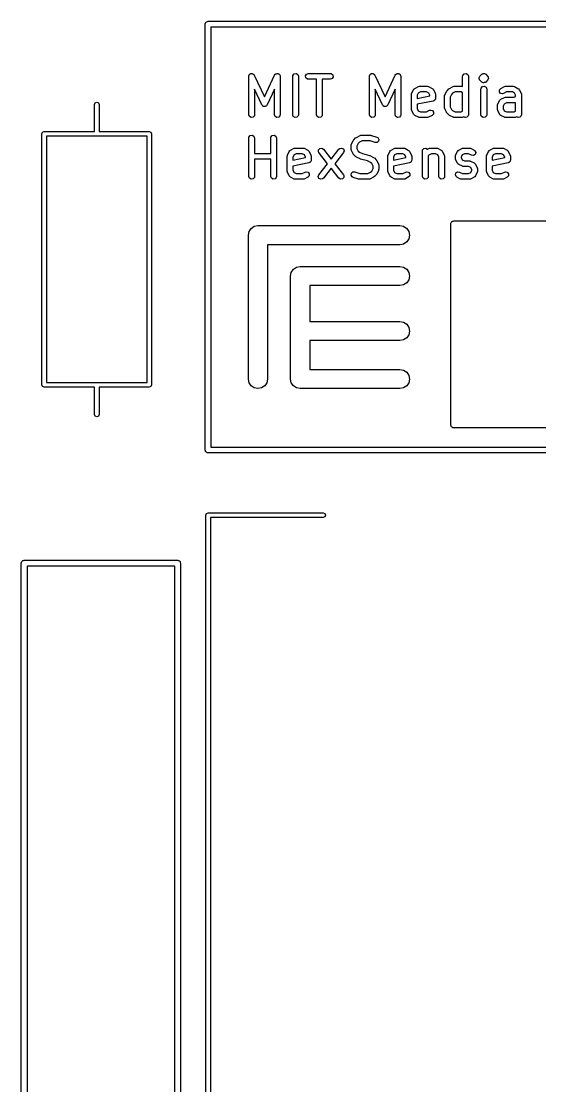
# Model space of a CAD drawing. Extents: x 170.4 to 198.3, y -128.1 to -72.6.
# Drawn here: x 170.35 to 183.86, y -100.39 to -72.64 of the extents above; entities that cross this region are included whole.
import ezdxf

# ---------------------------------------------------------------- set-up
doc = ezdxf.new("R2010")
doc.units = 0
doc.layers.add('BLACK', color=7, linetype='CONTINUOUS')

msp = doc.modelspace()

# ---------------------------------------------------------------- linework, layer by layer
at = {"layer": 'BLACK', "linetype": 'CONTINUOUS'}
for p, q in [((175.148, -72.7021), (175.15, -72.6924)), ((175.15, -72.6924), (175.162, -72.6774)), ((175.162, -72.6774), (175.172, -72.6606)), ((175.172, -72.6606), (175.178, -72.6583)), ((175.178, -72.6583), (175.183, -72.6531)), ((175.183, -72.6531), (175.202, -72.6497)), ((175.202, -72.6497), (175.22, -72.643)), ((175.22, -72.643), (198.22, -72.643)), ((175.145, -72.718), (175.147, -72.7083)), ((175.145, -83.818), (175.145, -72.718)), ((175.146, -72.705), (175.148, -72.7021)), ((175.147, -72.7083), (175.146, -72.705)), ((175.295, -72.793), (175.295, -83.743)), ((198.145, -72.793), (175.295, -72.793)), ((176.282, -74.0778), (176.286, -74.0522)), ((176.282, -75.0778), (176.282, -74.0778)), ((176.286, -74.0522), (176.293, -74.0445)), ((176.293, -74.0445), (176.295, -74.0348)), ((176.295, -74.0348), (176.309, -74.0254)), ((176.309, -74.0254), (176.319, -74.0129)), ((176.319, -74.0129), (176.329, -74.0111)), ((176.329, -74.0111), (176.337, -74.0054)), ((176.337, -74.0054), (176.354, -74.0068)), ((176.354, -74.0068), (176.37, -74.004)), ((176.37, -74.004), (176.378, -74.009)), ((176.378, -74.009), (176.388, -74.0099)), ((176.388, -74.0099), (176.4, -74.0214)), ((176.4, -74.0214), (176.414, -74.0296)), ((176.414, -74.0296), (176.418, -74.039)), ((176.418, -74.039), (176.425, -74.0461)), ((176.425, -74.0461), (176.69, -74.6148)), ((176.69, -74.6148), (176.955, -74.0461)), ((176.955, -74.0461), (176.97, -74.0248)), ((176.97, -74.0248), (176.98, -74.0206)), ((176.98, -74.0206), (176.986, -74.0129)), ((176.986, -74.0129), (177.002, -74.01)), ((177.002, -74.01), (177.017, -74.0031)), ((177.017, -74.0031), (177.027, -74.0057)), ((177.027, -74.0057), (177.036, -74.004)), ((177.036, -74.004), (177.051, -74.0122)), ((177.051, -74.0122), (177.066, -74.0164)), ((177.066, -74.0164), (177.072, -74.0246)), ((177.072, -74.0246), (177.081, -74.0296)), ((177.081, -74.0296), (177.087, -74.045)), ((177.087, -74.045), (177.096, -74.0585)), ((177.096, -74.0585), (177.095, -74.0684)), ((177.095, -74.0684), (177.098, -74.0778)), ((177.098, -74.0778), (177.098, -75.0778)), ((177.425, -74.0778), (177.429, -74.0522)), ((177.425, -75.0778), (177.425, -74.0778)), ((177.429, -74.0522), (177.462, -74.0129)), ((177.462, -74.0129), (177.513, -74.004)), ((177.513, -74.004), (177.557, -74.0296)), ((177.557, -74.0296), (177.575, -74.0778)), ((177.575, -74.0778), (177.575, -75.0778)), ((177.759, -74.0648), (177.785, -74.0204)), ((177.768, -74.1153), (177.759, -74.0648)), ((177.785, -74.0204), (177.833, -74.0028)), ((177.833, -74.0028), (178.404, -74.0028)), ((178.404, -74.0028), (178.43, -74.0074)), ((178.43, -74.0074), (178.469, -74.0403)), ((178.469, -74.0403), (178.478, -74.0909)), ((179.425, -74.0778), (179.429, -74.0522)), ((179.425, -75.0778), (179.425, -74.0778)), ((179.429, -74.0522), (179.436, -74.0445)), ((179.436, -74.0445), (179.438, -74.0348)), ((179.438, -74.0348), (179.452, -74.0254)), ((179.452, -74.0254), (179.462, -74.0129)), ((179.462, -74.0129), (179.472, -74.0111)), ((179.472, -74.0111), (179.48, -74.0054)), ((179.48, -74.0054), (179.497, -74.0068)), ((179.497, -74.0068), (179.513, -74.004)), ((179.513, -74.004), (179.521, -74.009)), ((179.521, -74.009), (179.531, -74.0099)), ((179.531, -74.0099), (179.543, -74.0214)), ((179.543, -74.0214), (179.557, -74.0296)), ((179.557, -74.0296), (179.561, -74.039)), ((179.561, -74.039), (179.568, -74.0461)), ((179.568, -74.0461), (179.833, -74.6148)), ((179.833, -74.6148), (180.098, -74.0461)), ((180.098, -74.0461), (180.113, -74.0248)), ((180.113, -74.0248), (180.122, -74.0206)), ((180.122, -74.0206), (180.129, -74.0129)), ((180.129, -74.0129), (180.145, -74.01)), ((180.145, -74.01), (180.16, -74.0031)), ((180.16, -74.0031), (180.169, -74.0057)), ((180.169, -74.0057), (180.179, -74.004)), ((180.179, -74.004), (180.194, -74.0122)), ((180.194, -74.0122), (180.209, -74.0164)), ((180.209, -74.0164), (180.215, -74.0246)), ((180.215, -74.0246), (180.224, -74.0296)), ((180.224, -74.0296), (180.229, -74.045)), ((180.229, -74.045), (180.239, -74.0585)), ((180.239, -74.0585), (180.238, -74.0684)), ((180.238, -74.0684), (180.241, -74.0778)), ((180.241, -74.0778), (180.241, -75.0778)), ((181.853, -74.0778), (181.858, -74.0522)), ((181.853, -74.3397), (181.853, -74.0778)), ((181.858, -74.0522), (181.891, -74.0129)), ((181.891, -74.0129), (181.941, -74.004)), ((181.941, -74.004), (181.986, -74.0296)), ((181.986, -74.0296), (182.003, -74.0778)), ((182.003, -74.0778), (182.003, -75.0778)), ((182.296, -74.0901), (182.304, -74.0724)), ((182.304, -74.0724), (182.351, -74.0248)), ((182.351, -74.0248), (182.359, -74.0191)), ((182.359, -74.0191), (182.361, -74.0164)), ((182.361, -74.0164), (182.365, -74.0155)), ((182.365, -74.0154), (182.367, -74.0129)), ((182.365, -74.0155), (182.365, -74.0154)), ((182.367, -74.0129), (182.369, -74.0125)), ((182.369, -74.0125), (182.373, -74.0099)), ((182.373, -74.0099), (182.392, -74.0082)), ((182.392, -74.0082), (182.411, -74.0031)), ((182.411, -74.0031), (182.414, -74.0046)), ((182.414, -74.0046), (182.417, -74.004)), ((182.417, -74.004), (182.42, -74.0057)), ((182.42, -74.0057), (182.424, -74.0054)), ((182.424, -74.0054), (182.44, -74.0166)), ((182.44, -74.0166), (182.457, -74.0248)), ((182.457, -74.0248), (182.505, -74.0724)), ((182.505, -74.0724), (182.511, -74.0805)), ((182.511, -74.0805), (182.513, -74.0824)), ((182.513, -74.0824), (182.514, -74.0857)), ((177.807, -74.1483), (177.768, -74.1153)), ((177.833, -74.1528), (177.807, -74.1483)), ((178.044, -74.1528), (177.833, -74.1528)), ((178.044, -75.0778), (178.044, -74.1528)), ((178.404, -74.1528), (178.194, -74.1528)), ((178.194, -74.1528), (178.194, -75.0778)), ((178.453, -74.1353), (178.404, -74.1528)), ((178.478, -74.0909), (178.453, -74.1353)), ((180.609, -74.3917), (180.704, -74.3441)), ((180.704, -74.3441), (180.729, -74.3367)), ((180.729, -74.3367), (180.734, -74.3377)), ((180.734, -74.3377), (180.738, -74.3362)), ((180.738, -74.3362), (180.928, -74.3362)), ((180.928, -74.3362), (180.954, -74.3407)), ((180.954, -74.3407), (180.957, -74.3436)), ((180.957, -74.3436), (180.962, -74.3441)), ((180.962, -74.3441), (181.057, -74.3917)), ((181.514, -74.3917), (181.609, -74.3441)), ((181.609, -74.3441), (181.634, -74.3367)), ((181.634, -74.3367), (181.638, -74.3377)), ((181.638, -74.3377), (181.642, -74.3362)), ((181.642, -74.3362), (181.833, -74.3362)), ((181.833, -74.3362), (181.853, -74.3397)), ((182.282, -74.1189), (182.285, -74.1128)), ((182.287, -74.1377), (182.282, -74.1189)), ((182.284, -74.106), (182.296, -74.0901)), ((182.285, -74.1128), (182.284, -74.106)), ((182.289, -74.1572), (182.287, -74.1377)), ((182.294, -74.1653), (182.289, -74.1572)), ((182.295, -74.1685), (182.294, -74.1653)), ((182.298, -74.1704), (182.295, -74.1685)), ((182.304, -74.1785), (182.298, -74.1704)), ((182.351, -74.2261), (182.304, -74.1785)), ((182.334, -74.3855), (182.367, -74.3462)), ((182.369, -74.2343), (182.351, -74.2261)), ((182.367, -74.3462), (182.417, -74.3373)), ((182.385, -74.2455), (182.369, -74.2343)), ((182.388, -74.2452), (182.385, -74.2455)), ((182.391, -74.2469), (182.388, -74.2452)), ((182.395, -74.2463), (182.391, -74.2469)), ((182.398, -74.2478), (182.395, -74.2463)), ((182.417, -74.2428), (182.398, -74.2478)), ((182.436, -74.2411), (182.417, -74.2428)), ((182.417, -74.3373), (182.462, -74.363)), ((182.44, -74.2384), (182.436, -74.2411)), ((182.442, -74.238), (182.44, -74.2384)), ((182.444, -74.2355), (182.442, -74.238)), ((182.447, -74.2345), (182.444, -74.2354)), ((182.444, -74.2354), (182.444, -74.2355)), ((182.449, -74.2318), (182.447, -74.2345)), ((182.457, -74.2261), (182.449, -74.2318)), ((182.505, -74.1785), (182.457, -74.2261)), ((182.513, -74.1608), (182.505, -74.1785)), ((182.524, -74.1449), (182.513, -74.1608)), ((182.514, -74.0857), (182.52, -74.0938)), ((182.52, -74.0938), (182.522, -74.1132)), ((182.522, -74.1132), (182.527, -74.132)), ((182.527, -74.132), (182.524, -74.1381)), ((182.524, -74.1381), (182.524, -74.1449)), ((182.847, -74.3917), (182.942, -74.3441)), ((182.942, -74.3441), (182.967, -74.3367)), ((182.967, -74.3367), (182.972, -74.3377)), ((182.972, -74.3377), (182.976, -74.3362)), ((182.976, -74.3362), (183.166, -74.3362)), ((183.166, -74.3362), (183.192, -74.3407)), ((183.192, -74.3407), (183.195, -74.3436)), ((183.195, -74.3436), (183.2, -74.3441)), ((183.2, -74.3441), (183.295, -74.3917)), ((176.622, -74.8238), (176.432, -74.4159)), ((176.432, -74.4159), (176.432, -75.0778)), ((176.948, -74.4159), (176.758, -74.8238)), ((176.948, -75.0778), (176.948, -74.4159)), ((179.765, -74.8238), (179.575, -74.4159)), ((179.575, -74.4159), (179.575, -75.0778)), ((180.091, -74.4159), (179.901, -74.8238)), ((180.091, -75.0778), (180.091, -74.4159)), ((180.52, -74.554), (180.524, -74.5284)), ((180.52, -74.935), (180.52, -74.554)), ((180.524, -74.5284), (180.527, -74.5249)), ((180.527, -74.5249), (180.528, -74.5205)), ((180.528, -74.5205), (180.575, -74.4253)), ((180.575, -74.4253), (180.591, -74.4043)), ((180.591, -74.4043), (180.601, -74.3999)), ((180.601, -74.3999), (180.609, -74.3917)), ((180.698, -74.5147), (180.67, -74.5717)), ((180.67, -74.5717), (180.67, -74.653)), ((180.67, -74.653), (180.996, -74.5878)), ((180.755, -74.4862), (180.698, -74.5147)), ((180.911, -74.4862), (180.755, -74.4862)), ((180.968, -74.5147), (180.911, -74.4862)), ((180.996, -74.5717), (180.968, -74.5147)), ((180.996, -74.5878), (180.996, -74.5717)), ((181.057, -74.3917), (181.078, -74.4072)), ((181.078, -74.4072), (181.082, -74.4175)), ((181.082, -74.4175), (181.091, -74.4253)), ((181.091, -74.4253), (181.138, -74.5205)), ((181.138, -74.5205), (181.146, -74.5455)), ((181.146, -74.5455), (181.145, -74.5498)), ((181.145, -74.5498), (181.146, -74.554)), ((181.146, -74.554), (181.146, -74.6493)), ((181.377, -74.6016), (181.382, -74.576)), ((181.377, -74.8874), (181.377, -74.6016)), ((181.382, -74.576), (181.384, -74.5726)), ((181.384, -74.5726), (181.385, -74.5681)), ((181.385, -74.5681), (181.433, -74.4729)), ((181.433, -74.4729), (181.446, -74.4549)), ((181.446, -74.4549), (181.447, -74.4534)), ((181.447, -74.4534), (181.494, -74.4058)), ((181.494, -74.4058), (181.513, -74.3929)), ((181.513, -74.3929), (181.514, -74.3917)), ((181.561, -74.5508), (181.527, -74.6194)), ((181.527, -74.6194), (181.527, -74.8697)), ((181.592, -74.5204), (181.561, -74.5508)), ((181.66, -74.4862), (181.592, -74.5204)), ((181.815, -74.4862), (181.66, -74.4862)), ((181.853, -74.5051), (181.815, -74.4862)), ((181.853, -74.9839), (181.853, -74.5051)), ((182.329, -74.4112), (182.334, -74.3855)), ((182.329, -75.0778), (182.329, -74.4112)), ((182.462, -74.363), (182.479, -74.4112)), ((182.479, -74.4112), (182.479, -75.0778)), ((182.809, -74.4802), (182.812, -74.429)), ((182.839, -74.5214), (182.809, -74.4802)), ((182.812, -74.429), (182.847, -74.3917)), ((182.889, -74.5333), (182.839, -74.5214)), ((182.847, -74.6774), (182.942, -74.6298)), ((182.914, -74.5259), (182.889, -74.5333)), ((182.994, -74.4862), (182.914, -74.5259)), ((182.942, -74.6298), (182.967, -74.6224)), ((182.967, -74.6224), (182.972, -74.6234)), ((182.972, -74.6234), (182.976, -74.6219)), ((182.976, -74.6219), (183.196, -74.6219)), ((183.149, -74.4862), (182.994, -74.4862)), ((183.206, -74.5147), (183.149, -74.4862)), ((183.196, -74.6219), (183.234, -74.6029)), ((183.234, -74.5717), (183.206, -74.5147)), ((183.234, -74.6029), (183.234, -74.5717)), ((183.295, -74.3917), (183.316, -74.4072)), ((183.316, -74.4072), (183.32, -74.4175)), ((183.32, -74.4175), (183.329, -74.4253)), ((183.329, -74.4253), (183.376, -74.5205)), ((183.376, -74.5205), (183.384, -74.5455)), ((183.384, -74.5455), (183.383, -74.5498)), ((183.383, -74.5498), (183.384, -74.554)), ((183.384, -74.554), (183.384, -75.0778)), ((172.26, -74.81), (172.278, -74.7676)), ((172.26, -75.52), (172.26, -74.81)), ((172.278, -74.7676), (172.32, -74.75)), ((172.32, -74.75), (172.362, -74.7676)), ((172.362, -74.7676), (172.38, -74.81)), ((172.38, -74.81), (172.38, -75.52)), ((176.636, -74.8376), (176.622, -74.8238)), ((176.647, -74.8535), (176.636, -74.8376)), ((176.654, -74.8553), (176.647, -74.8535)), ((176.658, -74.8601), (176.654, -74.8553)), ((176.678, -74.8618), (176.658, -74.8601)), ((176.697, -74.8668), (176.678, -74.8618)), ((176.703, -74.864), (176.697, -74.8668)), ((176.71, -74.8646), (176.703, -74.864)), ((176.725, -74.8534), (176.71, -74.8646)), ((176.743, -74.8452), (176.725, -74.8534)), ((176.749, -74.837), (176.743, -74.8452)), ((176.752, -74.8351), (176.749, -74.837)), ((176.758, -74.8238), (176.752, -74.8319)), ((176.752, -74.8319), (176.752, -74.8351)), ((179.779, -74.8376), (179.765, -74.8238)), ((179.79, -74.8535), (179.779, -74.8376)), ((179.796, -74.8553), (179.79, -74.8535)), ((179.801, -74.8601), (179.796, -74.8553)), ((179.821, -74.8618), (179.801, -74.8601)), ((179.839, -74.8668), (179.821, -74.8618)), ((179.846, -74.864), (179.839, -74.8668)), ((179.852, -74.8646), (179.846, -74.864)), ((179.868, -74.8534), (179.852, -74.8646)), ((179.886, -74.8452), (179.868, -74.8534)), ((179.892, -74.837), (179.886, -74.8452)), ((179.894, -74.8351), (179.892, -74.837)), ((179.895, -74.8319), (179.894, -74.8351)), ((179.901, -74.8238), (179.895, -74.8319)), ((181.086, -74.7228), (180.67, -74.806)), ((180.67, -74.806), (180.67, -74.9173)), ((181.096, -74.7164), (181.086, -74.7228)), ((181.109, -74.7142), (181.096, -74.7164)), ((181.118, -74.7035), (181.109, -74.7142)), ((181.13, -74.6962), (181.118, -74.7035)), ((181.134, -74.6844), (181.13, -74.6962)), ((181.142, -74.6749), (181.134, -74.6844)), ((181.146, -74.6493), (181.142, -74.6749)), ((181.379, -74.8916), (181.377, -74.8874)), ((181.378, -74.8959), (181.379, -74.8916)), ((181.385, -74.9209), (181.378, -74.8959)), ((181.527, -74.8697), (181.561, -74.9382)), ((182.758, -74.8397), (182.762, -74.8141)), ((182.758, -74.935), (182.758, -74.8397)), ((182.762, -74.8141), (182.765, -74.8107)), ((182.765, -74.8107), (182.766, -74.8062)), ((182.766, -74.8062), (182.814, -74.711)), ((182.814, -74.711), (182.829, -74.69)), ((182.829, -74.69), (182.839, -74.6856)), ((182.839, -74.6856), (182.847, -74.6774)), ((182.936, -74.8004), (182.908, -74.8575)), ((182.908, -74.8575), (182.908, -74.9173)), ((182.994, -74.7719), (182.936, -74.8004)), ((183.214, -74.7719), (182.994, -74.7719)), ((183.218, -74.7704), (183.214, -74.7719)), ((183.222, -74.7714), (183.218, -74.7704)), ((183.234, -74.7679), (183.222, -74.7714)), ((183.234, -74.9839), (183.234, -74.7679)), ((176.299, -75.126), (176.282, -75.0778)), ((176.344, -75.1517), (176.299, -75.126)), ((176.394, -75.1428), (176.344, -75.1517)), ((176.427, -75.1035), (176.394, -75.1428)), ((176.432, -75.0778), (176.427, -75.1035)), ((176.966, -75.126), (176.948, -75.0778)), ((177.01, -75.1517), (176.966, -75.126)), ((177.061, -75.1428), (177.01, -75.1517)), ((177.094, -75.1035), (177.061, -75.1428)), ((177.098, -75.0778), (177.094, -75.1035)), ((177.442, -75.126), (177.425, -75.0778)), ((177.487, -75.1517), (177.442, -75.126)), ((177.537, -75.1428), (177.487, -75.1517)), ((177.57, -75.1035), (177.537, -75.1428)), ((177.575, -75.0778), (177.57, -75.1035)), ((178.061, -75.126), (178.044, -75.0778)), ((178.106, -75.1517), (178.061, -75.126)), ((178.156, -75.1428), (178.106, -75.1517)), ((178.189, -75.1035), (178.156, -75.1428)), ((178.194, -75.0778), (178.189, -75.1035)), ((179.442, -75.126), (179.425, -75.0778)), ((179.487, -75.1517), (179.442, -75.126)), ((179.537, -75.1428), (179.487, -75.1517)), ((179.57, -75.1035), (179.537, -75.1428)), ((179.575, -75.0778), (179.57, -75.1035)), ((180.109, -75.126), (180.091, -75.0778)), ((180.153, -75.1517), (180.109, -75.126)), ((180.204, -75.1428), (180.153, -75.1517)), ((180.237, -75.1035), (180.204, -75.1428)), ((180.241, -75.0778), (180.237, -75.1035)), ((180.521, -74.9392), (180.52, -74.935)), ((180.52, -74.9436), (180.521, -74.9392)), ((180.528, -74.9685), (180.52, -74.9436)), ((180.575, -75.0638), (180.528, -74.9685)), ((180.584, -75.0715), (180.575, -75.0638)), ((180.588, -75.0818), (180.584, -75.0715)), ((180.609, -75.0973), (180.588, -75.0818)), ((180.704, -75.1449), (180.609, -75.0973)), ((180.67, -74.9173), (180.698, -74.9743)), ((180.698, -74.9743), (180.755, -75.0028)), ((180.709, -75.1454), (180.704, -75.1449)), ((180.712, -75.1483), (180.709, -75.1454)), ((180.738, -75.1528), (180.712, -75.1483)), ((180.928, -75.1528), (180.738, -75.1528)), ((180.755, -75.0028), (180.911, -75.0028)), ((180.911, -75.0028), (180.99, -74.9631)), ((180.932, -75.1513), (180.928, -75.1528)), ((180.937, -75.1523), (180.932, -75.1513)), ((180.962, -75.1449), (180.937, -75.1523)), ((181.057, -75.0973), (180.962, -75.1449)), ((180.99, -74.9631), (181.015, -74.9557)), ((181.015, -74.9557), (181.065, -74.9676)), ((181.092, -75.06), (181.057, -75.0973)), ((181.065, -74.9676), (181.095, -75.0088)), ((181.095, -75.0088), (181.092, -75.06)), ((181.433, -75.0161), (181.385, -74.9209)), ((181.434, -75.0173), (181.433, -75.0161)), ((181.447, -75.0356), (181.434, -75.0173)), ((181.494, -75.0833), (181.447, -75.0356)), ((181.496, -75.0839), (181.494, -75.0833)), ((181.514, -75.0973), (181.496, -75.0839)), ((181.609, -75.1449), (181.514, -75.0973)), ((181.561, -74.9382), (181.592, -74.9686)), ((181.592, -74.9686), (181.66, -75.0028)), ((181.613, -75.1454), (181.609, -75.1449)), ((181.617, -75.1483), (181.613, -75.1454)), ((181.642, -75.1528), (181.617, -75.1483)), ((181.833, -75.1528), (181.642, -75.1528)), ((181.66, -75.0028), (181.815, -75.0028)), ((181.815, -75.0028), (181.853, -74.9839)), ((181.837, -75.1513), (181.833, -75.1528)), ((181.842, -75.1523), (181.837, -75.1513)), ((181.867, -75.1449), (181.842, -75.1523)), ((181.886, -75.135), (181.867, -75.1449)), ((181.915, -75.1517), (181.886, -75.135)), ((181.966, -75.1428), (181.915, -75.1517)), ((181.999, -75.1035), (181.966, -75.1428)), ((182.003, -75.0778), (181.999, -75.1035)), ((182.347, -75.126), (182.329, -75.0778)), ((182.391, -75.1517), (182.347, -75.126)), ((182.442, -75.1428), (182.391, -75.1517)), ((182.475, -75.1035), (182.442, -75.1428)), ((182.479, -75.0778), (182.475, -75.1035)), ((182.76, -74.9392), (182.758, -74.935)), ((182.758, -74.9436), (182.76, -74.9392)), ((182.766, -74.9685), (182.758, -74.9436)), ((182.814, -75.0638), (182.766, -74.9685)), ((182.822, -75.0715), (182.814, -75.0638)), ((182.826, -75.0818), (182.822, -75.0715)), ((182.847, -75.0973), (182.826, -75.0818)), ((182.942, -75.1449), (182.847, -75.0973)), ((182.908, -74.9173), (182.936, -74.9743)), ((182.936, -74.9743), (182.994, -75.0028)), ((182.947, -75.1454), (182.942, -75.1449)), ((182.95, -75.1483), (182.947, -75.1454)), ((182.976, -75.1528), (182.95, -75.1483)), ((183.214, -75.1528), (182.976, -75.1528)), ((182.994, -75.0028), (183.196, -75.0028)), ((183.196, -75.0028), (183.234, -74.9839)), ((183.218, -75.1513), (183.214, -75.1528)), ((183.222, -75.1523), (183.218, -75.1513)), ((183.247, -75.1449), (183.222, -75.1523)), ((183.267, -75.135), (183.247, -75.1449)), ((183.296, -75.1517), (183.267, -75.135)), ((183.347, -75.1428), (183.296, -75.1517)), ((183.38, -75.1035), (183.347, -75.1428)), ((183.384, -75.0778), (183.38, -75.1035)), ((170.89, -75.58), (170.908, -75.5376)), ((170.89, -82.12), (170.89, -75.58)), ((170.908, -75.5376), (170.95, -75.52)), ((170.95, -75.52), (172.26, -75.52)), ((172.32, -75.64), (171.01, -75.64)), ((171.01, -75.64), (171.01, -82.06)), ((173.63, -75.64), (172.32, -75.64)), ((172.38, -75.52), (173.69, -75.52)), ((173.63, -82.06), (173.63, -75.64)), ((173.69, -75.52), (173.732, -75.5376)), ((173.732, -75.5376), (173.75, -75.58)), ((173.75, -75.58), (173.75, -82.12)), ((176.282, -75.6878), (176.286, -75.6622)), ((176.282, -76.6878), (176.282, -75.6878)), ((176.286, -75.6622), (176.319, -75.6229)), ((176.319, -75.6229), (176.37, -75.614)), ((176.37, -75.614), (176.414, -75.6396)), ((176.414, -75.6396), (176.432, -75.6878)), ((176.432, -75.6878), (176.432, -76.089)), ((176.853, -75.6878), (176.858, -75.6622)), ((176.853, -76.089), (176.853, -75.6878)), ((176.858, -75.6622), (176.891, -75.6229)), ((176.891, -75.6229), (176.941, -75.614)), ((176.941, -75.614), (176.986, -75.6396)), ((176.986, -75.6396), (177.003, -75.6878)), ((177.003, -75.6878), (177.003, -76.6878)), ((179.004, -75.7495), (179.017, -75.7315)), ((179.017, -75.7315), (179.018, -75.73)), ((179.018, -75.73), (179.066, -75.6824)), ((179.066, -75.6824), (179.084, -75.6696)), ((179.084, -75.6696), (179.085, -75.6684)), ((179.085, -75.6684), (179.18, -75.6208)), ((179.18, -75.6208), (179.205, -75.6133)), ((179.205, -75.6133), (179.21, -75.6144)), ((179.21, -75.6144), (179.214, -75.6128)), ((179.214, -75.6128), (179.452, -75.6128)), ((179.452, -75.6128), (179.474, -75.6167)), ((179.474, -75.6167), (179.476, -75.6167)), ((179.476, -75.6167), (179.619, -75.6643)), ((179.619, -75.6643), (179.641, -75.6767)), ((179.641, -75.6767), (179.668, -75.7204)), ((179.668, -75.7204), (179.661, -75.7712)), ((177.337, -76.0353), (177.353, -76.0143)), ((177.353, -76.0143), (177.363, -76.0099)), ((177.363, -76.0099), (177.371, -76.0017)), ((177.371, -76.0017), (177.466, -75.9541)), ((177.466, -75.9541), (177.491, -75.9467)), ((177.491, -75.9467), (177.495, -75.9477)), ((177.495, -75.9477), (177.5, -75.9462)), ((177.5, -75.9462), (177.69, -75.9462)), ((177.69, -75.9462), (177.716, -75.9507)), ((177.716, -75.9507), (177.719, -75.9536)), ((177.719, -75.9536), (177.724, -75.9541)), ((177.724, -75.9541), (177.819, -76.0017)), ((177.819, -76.0017), (177.84, -76.0172)), ((177.84, -76.0172), (177.844, -76.0275)), ((178.095, -76.0445), (178.097, -75.9933)), ((178.097, -75.9933), (178.131, -75.955)), ((178.131, -75.955), (178.182, -75.9478)), ((178.182, -75.9478), (178.225, -75.9748)), ((178.225, -75.9748), (178.428, -76.2331)), ((178.428, -76.2331), (178.631, -75.9748)), ((178.631, -75.9748), (178.651, -75.9575)), ((178.651, -75.9575), (178.701, -75.9469)), ((178.701, -75.9469), (178.746, -75.9711)), ((178.746, -75.9711), (178.765, -76.0188)), ((178.765, -76.0188), (178.749, -76.0675)), ((178.948, -75.8783), (178.953, -75.8527)), ((178.948, -75.9736), (178.948, -75.8783)), ((178.95, -75.9778), (178.948, -75.9736)), ((178.949, -75.9821), (178.95, -75.9778)), ((178.956, -76.0071), (178.949, -75.9821)), ((178.953, -75.8527), (178.956, -75.8492)), ((178.956, -75.8448), (179.004, -75.7495)), ((178.956, -75.8492), (178.956, -75.8448)), ((179.004, -76.1023), (178.956, -76.0071)), ((179.133, -75.8275), (179.098, -75.896)), ((179.098, -75.896), (179.098, -75.9558)), ((179.098, -75.9558), (179.133, -76.0244)), ((179.163, -75.7971), (179.133, -75.8275)), ((179.133, -76.0244), (179.163, -76.0548)), ((179.232, -75.7628), (179.163, -75.7971)), ((179.44, -75.7628), (179.232, -75.7628)), ((179.571, -75.8066), (179.44, -75.7628)), ((179.622, -75.8052), (179.571, -75.8066)), ((179.661, -75.7712), (179.622, -75.8052)), ((179.956, -76.0353), (179.972, -76.0143)), ((179.972, -76.0143), (179.982, -76.0099)), ((179.982, -76.0099), (179.99, -76.0017)), ((179.99, -76.0017), (180.085, -75.9541)), ((180.085, -75.9541), (180.11, -75.9467)), ((180.11, -75.9467), (180.114, -75.9477)), ((180.114, -75.9477), (180.119, -75.9462)), ((180.119, -75.9462), (180.309, -75.9462)), ((180.309, -75.9462), (180.335, -75.9507)), ((180.335, -75.9507), (180.338, -75.9536)), ((180.338, -75.9536), (180.343, -75.9541)), ((180.343, -75.9541), (180.438, -76.0017)), ((180.438, -76.0017), (180.459, -76.0172)), ((180.459, -76.0172), (180.463, -76.0275)), ((180.806, -76.0212), (180.81, -75.9955)), ((180.806, -76.6878), (180.806, -76.0212)), ((180.81, -75.9955), (180.843, -75.9562)), ((180.843, -75.9562), (180.894, -75.9473)), ((180.894, -75.9473), (180.938, -75.973)), ((180.938, -75.973), (180.94, -75.9789)), ((180.94, -75.9789), (180.99, -75.9541)), ((180.99, -75.9541), (181.015, -75.9467)), ((181.015, -75.9467), (181.019, -75.9477)), ((181.019, -75.9477), (181.023, -75.9462)), ((181.023, -75.9462), (181.166, -75.9462)), ((181.166, -75.9462), (181.192, -75.9507)), ((181.192, -75.9507), (181.195, -75.9536)), ((181.195, -75.9536), (181.2, -75.9541)), ((181.2, -75.9541), (181.295, -76.0017)), ((181.295, -76.0017), (181.316, -76.0172)), ((181.316, -76.0172), (181.32, -76.0275)), ((181.718, -76.0353), (181.734, -76.0143)), ((181.734, -76.0143), (181.744, -76.0099)), ((181.744, -76.0099), (181.752, -76.0017)), ((181.752, -76.0017), (181.847, -75.9541)), ((181.847, -75.9541), (181.872, -75.9467)), ((181.872, -75.9467), (181.876, -75.9477)), ((181.876, -75.9477), (181.881, -75.9462)), ((181.881, -75.9462), (182.023, -75.9462)), ((182.023, -75.9462), (182.049, -75.9507)), ((182.049, -75.9507), (182.053, -75.9536)), ((182.053, -75.9536), (182.057, -75.9541)), ((182.057, -75.9541), (182.152, -76.0017)), ((182.152, -76.0017), (182.173, -76.0172)), ((182.173, -76.0172), (182.194, -76.0643)), ((182.528, -76.0353), (182.543, -76.0143)), ((182.543, -76.0143), (182.554, -76.0099)), ((182.554, -76.0099), (182.561, -76.0017)), ((182.561, -76.0017), (182.657, -75.9541)), ((182.657, -75.9541), (182.682, -75.9467)), ((182.682, -75.9467), (182.686, -75.9477)), ((182.686, -75.9477), (182.69, -75.9462)), ((182.69, -75.9462), (182.881, -75.9462)), ((182.881, -75.9462), (182.906, -75.9507)), ((182.906, -75.9507), (182.91, -75.9536)), ((182.91, -75.9536), (182.914, -75.9541)), ((182.914, -75.9541), (183.009, -76.0017)), ((183.009, -76.0017), (183.03, -76.0172)), ((183.03, -76.0172), (183.035, -76.0275)), ((176.432, -76.089), (176.853, -76.089)), ((176.853, -76.239), (176.432, -76.239)), ((176.432, -76.239), (176.432, -76.6878)), ((176.853, -76.6878), (176.853, -76.239)), ((177.282, -76.164), (177.286, -76.1384)), ((177.282, -76.545), (177.282, -76.164)), ((177.286, -76.1384), (177.289, -76.1349)), ((177.289, -76.1349), (177.29, -76.1305)), ((177.29, -76.1305), (177.337, -76.0353)), ((177.46, -76.1247), (177.432, -76.1817)), ((177.432, -76.1817), (177.432, -76.263)), ((177.432, -76.263), (177.758, -76.1978)), ((177.517, -76.0962), (177.46, -76.1247)), ((177.672, -76.0962), (177.517, -76.0962)), ((177.729, -76.1247), (177.672, -76.0962)), ((177.758, -76.1817), (177.729, -76.1247)), ((177.758, -76.1978), (177.758, -76.1817)), ((177.844, -76.0275), (177.852, -76.0353)), ((177.852, -76.0353), (177.9, -76.1305)), ((177.895, -76.2944), (177.892, -76.3062)), ((177.903, -76.2849), (177.895, -76.2944)), ((177.9, -76.1305), (177.907, -76.1555)), ((177.908, -76.2593), (177.903, -76.2849)), ((177.907, -76.1555), (177.906, -76.1598)), ((177.906, -76.1598), (177.908, -76.164)), ((177.908, -76.164), (177.908, -76.2593)), ((178.107, -76.0675), (178.095, -76.0445)), ((178.333, -76.3545), (178.107, -76.0675)), ((178.749, -76.0675), (178.524, -76.3545)), ((179.005, -76.1035), (179.004, -76.1023)), ((179.018, -76.1218), (179.005, -76.1035)), ((179.066, -76.1694), (179.018, -76.1218)), ((179.067, -76.1701), (179.066, -76.1694)), ((179.085, -76.1835), (179.067, -76.1701)), ((179.18, -76.2311), (179.085, -76.1835)), ((179.163, -76.0548), (179.24, -76.0933)), ((179.184, -76.2315), (179.18, -76.2311)), ((179.196, -76.2368), (179.184, -76.2315)), ((179.378, -76.2824), (179.196, -76.2368)), ((179.24, -76.0933), (179.423, -76.1389)), ((179.455, -76.3209), (179.378, -76.2824)), ((179.423, -76.1389), (179.434, -76.1442)), ((179.434, -76.1442), (179.438, -76.1446)), ((179.438, -76.1446), (179.533, -76.1922)), ((179.533, -76.1922), (179.551, -76.2055)), ((179.551, -76.2055), (179.553, -76.2062)), ((179.553, -76.2062), (179.6, -76.2539)), ((179.6, -76.2539), (179.613, -76.2722)), ((179.613, -76.2722), (179.614, -76.2733)), ((179.614, -76.2733), (179.662, -76.3686)), ((179.901, -76.164), (179.905, -76.1384)), ((179.901, -76.545), (179.901, -76.164)), ((179.905, -76.1384), (179.908, -76.1349)), ((179.908, -76.1349), (179.909, -76.1305)), ((179.909, -76.1305), (179.956, -76.0353)), ((180.079, -76.1247), (180.051, -76.1817)), ((180.051, -76.1817), (180.051, -76.263)), ((180.051, -76.263), (180.377, -76.1978)), ((180.136, -76.0962), (180.079, -76.1247)), ((180.291, -76.0962), (180.136, -76.0962)), ((180.348, -76.1247), (180.291, -76.0962)), ((180.377, -76.1817), (180.348, -76.1247)), ((180.377, -76.1978), (180.377, -76.1817)), ((180.463, -76.0275), (180.471, -76.0353)), ((180.471, -76.0353), (180.519, -76.1305)), ((180.515, -76.2944), (180.511, -76.3062)), ((180.522, -76.2849), (180.515, -76.2944)), ((180.519, -76.1305), (180.527, -76.1555)), ((180.527, -76.2593), (180.522, -76.2849)), ((180.527, -76.1555), (180.525, -76.1598)), ((180.525, -76.1598), (180.527, -76.164)), ((180.527, -76.164), (180.527, -76.2593)), ((180.973, -76.1304), (180.956, -76.1475)), ((180.956, -76.1475), (180.956, -76.6878)), ((181.041, -76.0962), (180.973, -76.1304)), ((181.149, -76.0962), (181.041, -76.0962)), ((181.206, -76.1247), (181.149, -76.0962)), ((181.234, -76.1817), (181.206, -76.1247)), ((181.234, -76.6878), (181.234, -76.1817)), ((181.32, -76.0275), (181.329, -76.0353)), ((181.329, -76.0353), (181.376, -76.1305)), ((181.376, -76.1305), (181.384, -76.1555)), ((181.384, -76.1555), (181.383, -76.1598)), ((181.383, -76.1598), (181.384, -76.164)), ((181.384, -76.164), (181.384, -76.6878)), ((181.663, -76.164), (181.667, -76.1384)), ((181.663, -76.2116), (181.663, -76.164)), ((181.664, -76.2159), (181.663, -76.2116)), ((181.663, -76.2202), (181.664, -76.2159)), ((181.671, -76.2452), (181.663, -76.2202)), ((181.667, -76.1384), (181.67, -76.1349)), ((181.67, -76.1349), (181.671, -76.1305)), ((181.671, -76.1305), (181.718, -76.0353)), ((181.718, -76.3404), (181.671, -76.2452)), ((181.841, -76.1247), (181.813, -76.1817)), ((181.813, -76.1817), (181.813, -76.1939)), ((181.813, -76.1939), (181.841, -76.251)), ((181.898, -76.0962), (181.841, -76.1247)), ((181.841, -76.251), (181.898, -76.2795)), ((182.006, -76.0962), (181.898, -76.0962)), ((181.898, -76.2795), (182.023, -76.2795)), ((182.085, -76.1359), (182.006, -76.0962)), ((182.023, -76.2795), (182.049, -76.284)), ((182.049, -76.284), (182.053, -76.2869)), ((182.053, -76.2869), (182.057, -76.2874)), ((182.057, -76.2874), (182.152, -76.335)), ((182.136, -76.1417), (182.085, -76.1359)), ((182.179, -76.1135), (182.136, -76.1417)), ((182.194, -76.0643), (182.179, -76.1135)), ((182.472, -76.164), (182.477, -76.1384)), ((182.472, -76.545), (182.472, -76.164)), ((182.477, -76.1384), (182.48, -76.1349)), ((182.48, -76.1305), (182.528, -76.0353)), ((182.48, -76.1349), (182.48, -76.1305)), ((182.651, -76.1247), (182.622, -76.1817)), ((182.622, -76.1817), (182.622, -76.263)), ((182.622, -76.263), (182.948, -76.1978)), ((182.708, -76.0962), (182.651, -76.1247)), ((182.863, -76.0962), (182.708, -76.0962)), ((182.92, -76.1247), (182.863, -76.0962)), ((182.948, -76.1817), (182.92, -76.1247)), ((182.948, -76.1978), (182.948, -76.1817)), ((183.035, -76.0275), (183.043, -76.0353)), ((183.043, -76.0353), (183.091, -76.1305)), ((183.086, -76.2944), (183.082, -76.3062)), ((183.094, -76.2849), (183.086, -76.2944)), ((183.091, -76.1305), (183.098, -76.1555)), ((183.098, -76.2593), (183.094, -76.2849)), ((183.098, -76.1555), (183.097, -76.1598)), ((183.097, -76.1598), (183.098, -76.164)), ((183.098, -76.164), (183.098, -76.2593)), ((177.283, -76.5492), (177.282, -76.545)), ((177.282, -76.5536), (177.283, -76.5492)), ((177.29, -76.5785), (177.282, -76.5536)), ((177.337, -76.6738), (177.29, -76.5785)), ((177.848, -76.3328), (177.432, -76.416)), ((177.432, -76.416), (177.432, -76.5273)), ((177.432, -76.5273), (177.46, -76.5843)), ((177.672, -76.6128), (177.752, -76.5731)), ((177.752, -76.5731), (177.777, -76.5657)), ((177.777, -76.5657), (177.827, -76.5776)), ((177.827, -76.5776), (177.857, -76.6188)), ((177.858, -76.3264), (177.848, -76.3328)), ((177.87, -76.3242), (177.858, -76.3264)), ((177.88, -76.3135), (177.87, -76.3242)), ((177.892, -76.3062), (177.88, -76.3135)), ((178.107, -76.6415), (178.333, -76.3545)), ((178.428, -76.4759), (178.225, -76.7342)), ((178.631, -76.7342), (178.428, -76.4759)), ((178.524, -76.3545), (178.749, -76.6415)), ((178.957, -76.6045), (178.996, -76.5705)), ((178.996, -76.5705), (179.047, -76.5691)), ((179.047, -76.5691), (179.178, -76.6128)), ((179.387, -76.6128), (179.455, -76.5786)), ((179.486, -76.3513), (179.455, -76.3209)), ((179.455, -76.5786), (179.486, -76.5482)), ((179.52, -76.4198), (179.486, -76.3513)), ((179.486, -76.5482), (179.52, -76.4797)), ((179.52, -76.4797), (179.52, -76.4198)), ((179.662, -76.5309), (179.614, -76.6261)), ((179.662, -76.3686), (179.669, -76.3936)), ((179.665, -76.523), (179.662, -76.5265)), ((179.662, -76.5265), (179.662, -76.5309)), ((179.67, -76.4974), (179.665, -76.523)), ((179.669, -76.3936), (179.668, -76.3979)), ((179.668, -76.3979), (179.67, -76.4021)), ((179.67, -76.4021), (179.67, -76.4974)), ((179.902, -76.5492), (179.901, -76.545)), ((179.901, -76.5536), (179.902, -76.5492)), ((179.909, -76.5785), (179.901, -76.5536)), ((179.956, -76.6738), (179.909, -76.5785)), ((180.467, -76.3328), (180.051, -76.416)), ((180.051, -76.416), (180.051, -76.5273)), ((180.051, -76.5273), (180.079, -76.5843)), ((180.291, -76.6128), (180.371, -76.5731)), ((180.371, -76.5731), (180.396, -76.5657)), ((180.396, -76.5657), (180.446, -76.5776)), ((180.446, -76.5776), (180.476, -76.6188)), ((180.477, -76.3264), (180.467, -76.3328)), ((180.49, -76.3242), (180.477, -76.3264)), ((180.499, -76.3135), (180.49, -76.3242)), ((180.511, -76.3062), (180.499, -76.3135)), ((181.677, -76.5955), (181.72, -76.5673)), ((181.726, -76.3481), (181.718, -76.3404)), ((181.72, -76.5673), (181.771, -76.5731)), ((181.731, -76.3585), (181.726, -76.3481)), ((181.752, -76.374), (181.731, -76.3585)), ((181.847, -76.4216), (181.752, -76.374)), ((181.771, -76.5731), (181.851, -76.6128)), ((181.852, -76.4221), (181.847, -76.4216)), ((181.855, -76.425), (181.852, -76.4221)), ((181.881, -76.4295), (181.855, -76.425)), ((182.006, -76.4295), (181.881, -76.4295)), ((182.063, -76.458), (182.006, -76.4295)), ((182.091, -76.5151), (182.063, -76.458)), ((182.063, -76.5843), (182.091, -76.5273)), ((182.091, -76.5273), (182.091, -76.5151)), ((182.152, -76.335), (182.173, -76.3506)), ((182.173, -76.3506), (182.178, -76.3609)), ((182.178, -76.3609), (182.186, -76.3686)), ((182.186, -76.3686), (182.233, -76.4638)), ((182.233, -76.5785), (182.186, -76.6738)), ((182.233, -76.4638), (182.241, -76.4888)), ((182.234, -76.5741), (182.233, -76.5785)), ((182.237, -76.5706), (182.234, -76.5741)), ((182.241, -76.545), (182.237, -76.5706)), ((182.241, -76.4888), (182.24, -76.4931)), ((182.24, -76.4931), (182.241, -76.4974)), ((182.241, -76.4974), (182.241, -76.545)), ((182.474, -76.5492), (182.472, -76.545)), ((182.473, -76.5536), (182.474, -76.5492)), ((182.48, -76.5785), (182.473, -76.5536)), ((182.528, -76.6738), (182.48, -76.5785)), ((183.038, -76.3328), (182.622, -76.416)), ((182.622, -76.416), (182.622, -76.5273)), ((182.622, -76.5273), (182.651, -76.5843)), ((182.863, -76.6128), (182.942, -76.5731)), ((182.942, -76.5731), (182.967, -76.5657)), ((182.967, -76.5657), (183.017, -76.5776)), ((183.017, -76.5776), (183.048, -76.6188)), ((183.049, -76.3264), (183.038, -76.3328)), ((183.061, -76.3242), (183.049, -76.3264)), ((183.07, -76.3135), (183.061, -76.3242)), ((183.082, -76.3062), (183.07, -76.3135)), ((176.299, -76.736), (176.282, -76.6878)), ((176.344, -76.7617), (176.299, -76.736)), ((176.394, -76.7528), (176.344, -76.7617)), ((176.427, -76.7135), (176.394, -76.7528)), ((176.432, -76.6878), (176.427, -76.7135)), ((176.871, -76.736), (176.853, -76.6878)), ((176.915, -76.7617), (176.871, -76.736)), ((176.966, -76.7528), (176.915, -76.7617)), ((176.999, -76.7135), (176.966, -76.7528)), ((177.003, -76.6878), (176.999, -76.7135)), ((177.345, -76.6815), (177.337, -76.6738)), ((177.35, -76.6918), (177.345, -76.6815)), ((177.371, -76.7073), (177.35, -76.6918)), ((177.466, -76.7549), (177.371, -76.7073)), ((177.46, -76.5843), (177.517, -76.6128)), ((177.471, -76.7554), (177.466, -76.7549)), ((177.474, -76.7583), (177.471, -76.7554)), ((177.5, -76.7628), (177.474, -76.7583)), ((177.69, -76.7628), (177.5, -76.7628)), ((177.517, -76.6128), (177.672, -76.6128)), ((177.694, -76.7613), (177.69, -76.7628)), ((177.699, -76.7623), (177.694, -76.7613)), ((177.724, -76.7549), (177.699, -76.7623)), ((177.819, -76.7073), (177.724, -76.7549)), ((177.854, -76.6701), (177.819, -76.7073)), ((177.857, -76.6188), (177.854, -76.6701)), ((178.091, -76.6903), (178.107, -76.6415)), ((178.11, -76.7379), (178.091, -76.6903)), ((178.156, -76.7621), (178.11, -76.7379)), ((178.206, -76.7516), (178.156, -76.7621)), ((178.225, -76.7342), (178.206, -76.7516)), ((178.675, -76.7612), (178.631, -76.7342)), ((178.726, -76.754), (178.675, -76.7612)), ((178.76, -76.7157), (178.726, -76.754)), ((178.749, -76.6415), (178.761, -76.6645)), ((178.761, -76.6645), (178.76, -76.7157)), ((178.95, -76.6553), (178.957, -76.6045)), ((178.977, -76.699), (178.95, -76.6553)), ((179, -76.7114), (178.977, -76.699)), ((179.143, -76.759), (179, -76.7114)), ((179.144, -76.7589), (179.143, -76.759)), ((179.166, -76.7628), (179.144, -76.7589)), ((179.404, -76.7628), (179.166, -76.7628)), ((179.178, -76.6128), (179.387, -76.6128)), ((179.409, -76.7613), (179.404, -76.7628)), ((179.413, -76.7623), (179.409, -76.7613)), ((179.438, -76.7549), (179.413, -76.7623)), ((179.533, -76.7073), (179.438, -76.7549)), ((179.534, -76.7061), (179.533, -76.7073)), ((179.553, -76.6933), (179.534, -76.7061)), ((179.6, -76.6456), (179.553, -76.6933)), ((179.601, -76.6442), (179.6, -76.6456)), ((179.614, -76.6261), (179.601, -76.6442)), ((179.965, -76.6815), (179.956, -76.6738)), ((179.969, -76.6918), (179.965, -76.6815)), ((179.99, -76.7073), (179.969, -76.6918)), ((180.085, -76.7549), (179.99, -76.7073)), ((180.079, -76.5843), (180.136, -76.6128)), ((180.09, -76.7554), (180.085, -76.7549)), ((180.093, -76.7583), (180.09, -76.7554)), ((180.119, -76.7628), (180.093, -76.7583)), ((180.309, -76.7628), (180.119, -76.7628)), ((180.136, -76.6128), (180.291, -76.6128)), ((180.313, -76.7613), (180.309, -76.7628)), ((180.318, -76.7623), (180.313, -76.7613)), ((180.343, -76.7549), (180.318, -76.7623)), ((180.438, -76.7073), (180.343, -76.7549)), ((180.473, -76.6701), (180.438, -76.7073)), ((180.476, -76.6188), (180.473, -76.6701)), ((180.823, -76.736), (180.806, -76.6878)), ((180.868, -76.7617), (180.823, -76.736)), ((180.918, -76.7528), (180.868, -76.7617)), ((180.951, -76.7135), (180.918, -76.7528)), ((180.956, -76.6878), (180.951, -76.7135)), ((181.252, -76.736), (181.234, -76.6878)), ((181.296, -76.7617), (181.252, -76.736)), ((181.347, -76.7528), (181.296, -76.7617)), ((181.38, -76.7135), (181.347, -76.7528)), ((181.384, -76.6878), (181.38, -76.7135)), ((181.663, -76.6447), (181.677, -76.5955)), ((181.683, -76.6918), (181.663, -76.6447)), ((181.704, -76.7073), (181.683, -76.6918)), ((181.799, -76.7549), (181.704, -76.7073)), ((181.804, -76.7554), (181.799, -76.7549)), ((181.807, -76.7583), (181.804, -76.7554)), ((181.833, -76.7628), (181.807, -76.7583)), ((182.023, -76.7628), (181.833, -76.7628)), ((181.851, -76.6128), (182.006, -76.6128)), ((182.006, -76.6128), (182.063, -76.5843)), ((182.028, -76.7613), (182.023, -76.7628)), ((182.032, -76.7623), (182.028, -76.7613)), ((182.057, -76.7549), (182.032, -76.7623)), ((182.152, -76.7073), (182.057, -76.7549)), ((182.16, -76.6992), (182.152, -76.7073)), ((182.17, -76.6947), (182.16, -76.6992)), ((182.186, -76.6738), (182.17, -76.6947)), ((182.536, -76.6815), (182.528, -76.6738)), ((182.54, -76.6918), (182.536, -76.6815)), ((182.561, -76.7073), (182.54, -76.6918)), ((182.657, -76.7549), (182.561, -76.7073)), ((182.651, -76.5843), (182.708, -76.6128)), ((182.661, -76.7554), (182.657, -76.7549)), ((182.664, -76.7583), (182.661, -76.7554)), ((182.69, -76.7628), (182.664, -76.7583)), ((182.881, -76.7628), (182.69, -76.7628)), ((182.708, -76.6128), (182.863, -76.6128)), ((182.885, -76.7613), (182.881, -76.7628)), ((182.889, -76.7623), (182.885, -76.7613)), ((182.914, -76.7549), (182.889, -76.7623)), ((183.009, -76.7073), (182.914, -76.7549)), ((183.045, -76.6701), (183.009, -76.7073)), ((183.048, -76.6188), (183.045, -76.6701)), ((176.424, -77.9871), (176.52, -77.968)), ((176.52, -77.968), (180.22, -77.968)), ((180.22, -77.968), (180.316, -77.9871)), ((181.545, -77.918), (181.547, -77.9083)), ((181.545, -83.168), (181.545, -77.918)), ((181.546, -77.905), (181.548, -77.9021)), ((181.547, -77.9083), (181.546, -77.905)), ((181.548, -77.9021), (181.55, -77.8924)), ((181.55, -77.8924), (181.562, -77.8774)), ((181.562, -77.8774), (181.572, -77.8606)), ((181.572, -77.8606), (181.578, -77.8583)), ((181.578, -77.8583), (181.582, -77.8531)), ((181.582, -77.8531), (181.602, -77.8497)), ((181.602, -77.8497), (181.62, -77.843)), ((181.62, -77.843), (196.57, -77.843)), ((176.27, -78.218), (176.289, -78.1224)), ((176.27, -81.968), (176.27, -78.218)), ((176.289, -78.1224), (176.343, -78.0412)), ((176.343, -78.0412), (176.424, -77.9871)), ((180.316, -77.9871), (180.397, -78.0412)), ((180.397, -78.0412), (180.451, -78.1224)), ((180.451, -78.1224), (180.47, -78.218)), ((180.47, -78.218), (180.451, -78.3137)), ((180.22, -78.468), (176.77, -78.468)), ((176.77, -78.468), (176.77, -81.968)), ((180.316, -78.449), (180.22, -78.468)), ((180.397, -78.3948), (180.316, -78.449)), ((180.451, -78.3137), (180.397, -78.3948)), ((177.443, -79.1079), (177.524, -79.0537)), ((177.524, -79.0537), (177.62, -79.0347)), ((177.62, -79.0347), (180.22, -79.0347)), ((180.22, -79.0347), (180.316, -79.0537)), ((180.316, -79.0537), (180.397, -79.1079)), ((177.37, -79.2847), (177.389, -79.189)), ((177.37, -81.968), (177.37, -79.2847)), ((177.389, -79.189), (177.443, -79.1079)), ((180.397, -79.1079), (180.451, -79.189)), ((180.451, -79.189), (180.47, -79.2847)), ((180.47, -79.2847), (180.451, -79.3804)), ((180.22, -79.5347), (177.87, -79.5347)), ((177.87, -79.5347), (177.87, -80.468)), ((180.316, -79.5157), (180.22, -79.5347)), ((180.397, -79.4615), (180.316, -79.5157)), ((180.451, -79.3804), (180.397, -79.4615)), ((177.87, -80.468), (180.22, -80.468)), ((180.22, -80.468), (180.316, -80.4871)), ((180.316, -80.4871), (180.397, -80.5412)), ((180.397, -80.5412), (180.451, -80.6224)), ((180.451, -80.6224), (180.47, -80.718)), ((180.47, -80.718), (180.451, -80.8137)), ((180.22, -80.968), (177.87, -80.968)), ((177.87, -80.968), (177.87, -81.718)), ((180.316, -80.949), (180.22, -80.968)), ((180.397, -80.8948), (180.316, -80.949)), ((180.451, -80.8137), (180.397, -80.8948)), ((177.87, -81.718), (180.22, -81.718)), ((180.22, -81.718), (180.316, -81.7371)), ((180.316, -81.7371), (180.397, -81.7912)), ((180.397, -81.7912), (180.451, -81.8724)), ((170.908, -82.1624), (170.89, -82.12)), ((171.01, -82.06), (173.63, -82.06)), ((173.75, -82.12), (173.732, -82.1624)), ((176.289, -82.0637), (176.27, -81.968)), ((176.343, -82.1448), (176.289, -82.0637)), ((176.751, -82.0637), (176.697, -82.1448)), ((176.77, -81.968), (176.751, -82.0637)), ((177.389, -82.0637), (177.37, -81.968)), ((177.37, -81.968), (177.37, -81.968)), ((177.443, -82.1448), (177.389, -82.0637)), ((180.451, -82.0637), (180.397, -82.1448)), ((180.451, -81.8724), (180.47, -81.968)), ((180.47, -81.968), (180.451, -82.0637)), ((170.95, -82.18), (170.908, -82.1624)), ((172.26, -82.18), (170.95, -82.18)), ((172.26, -82.89), (172.26, -82.18)), ((173.69, -82.18), (172.38, -82.18)), ((172.38, -82.18), (172.38, -82.89)), ((173.732, -82.1624), (173.69, -82.18)), ((176.424, -82.199), (176.343, -82.1448)), ((176.52, -82.218), (176.424, -82.199)), ((176.616, -82.199), (176.52, -82.218)), ((176.697, -82.1448), (176.616, -82.199)), ((177.524, -82.199), (177.443, -82.1448)), ((177.62, -82.218), (177.524, -82.199)), ((180.22, -82.218), (177.62, -82.218)), ((180.316, -82.199), (180.22, -82.218)), ((180.397, -82.1448), (180.316, -82.199)), ((172.278, -82.9324), (172.26, -82.89)), ((172.32, -82.95), (172.278, -82.9324)), ((172.362, -82.9324), (172.32, -82.95)), ((172.38, -82.89), (172.362, -82.9324)), ((181.552, -83.1863), (181.545, -83.168)), ((181.555, -83.2055), (181.552, -83.1863)), ((181.56, -83.2099), (181.555, -83.2055)), ((181.563, -83.2162), (181.56, -83.2099)), ((181.579, -83.226), (181.563, -83.2162)), ((181.594, -83.2385), (181.579, -83.226)), ((181.604, -83.2402), (181.594, -83.2385)), ((181.607, -83.2419), (181.604, -83.2402)), ((181.61, -83.2413), (181.607, -83.2419)), ((181.62, -83.243), (181.61, -83.2413)), ((196.57, -83.243), (181.62, -83.243)), ((175.295, -83.743), (198.145, -83.743)), ((175.152, -83.8363), (175.145, -83.818)), ((175.155, -83.8555), (175.152, -83.8363)), ((175.16, -83.8599), (175.155, -83.8555)), ((175.163, -83.8662), (175.16, -83.8599)), ((175.179, -83.876), (175.163, -83.8662)), ((175.194, -83.8885), (175.179, -83.876)), ((175.204, -83.8902), (175.194, -83.8885)), ((175.207, -83.8919), (175.204, -83.8902)), ((175.21, -83.8913), (175.207, -83.8919)), ((175.22, -83.893), (175.21, -83.8913)), ((198.22, -83.893), (175.22, -83.893)), ((175.178, -85.4756), (175.22, -85.458)), ((175.22, -85.458), (178.22, -85.458)), ((178.22, -85.458), (178.262, -85.4756)), ((175.16, -85.518), (175.178, -85.4756)), ((175.16, -127.518), (175.16, -85.518)), ((178.22, -85.578), (175.28, -85.578)), ((175.28, -85.578), (175.28, -127.458)), ((178.262, -85.5604), (178.22, -85.578)), ((178.262, -85.4756), (178.28, -85.518)), ((178.28, -85.518), (178.262, -85.5604)), ((170.355, -86.768), (170.357, -86.7583)), ((170.355, -128.062), (170.355, -86.768)), ((170.356, -86.755), (170.358, -86.7521)), ((170.357, -86.7583), (170.356, -86.755)), ((170.358, -86.7521), (170.36, -86.7424)), ((170.36, -86.7424), (170.372, -86.7274)), ((170.372, -86.7274), (170.382, -86.7106)), ((170.382, -86.7106), (170.388, -86.7083)), ((170.388, -86.7083), (170.392, -86.7031)), ((170.392, -86.7031), (170.412, -86.6997)), ((170.412, -86.6997), (170.43, -86.693)), ((170.43, -86.693), (174.43, -86.693)), ((170.505, -86.843), (170.505, -127.987)), ((174.355, -86.843), (170.505, -86.843)), ((174.355, -127.987), (174.355, -86.843)), ((174.43, -86.693), (174.44, -86.6947)), ((174.44, -86.6947), (174.443, -86.6942)), ((174.443, -86.6942), (174.446, -86.6958)), ((174.446, -86.6958), (174.456, -86.6975)), ((174.456, -86.6975), (174.471, -86.7101)), ((174.471, -86.7101), (174.487, -86.7198)), ((174.487, -86.7198), (174.49, -86.7262)), ((174.49, -86.7262), (174.495, -86.7305)), ((174.495, -86.7305), (174.498, -86.7497)), ((174.498, -86.7497), (174.505, -86.768)), ((174.505, -86.768), (174.505, -128.062))]:
    msp.add_line(p, q, dxfattribs=at)

doc.saveas('drawing.dxf')
